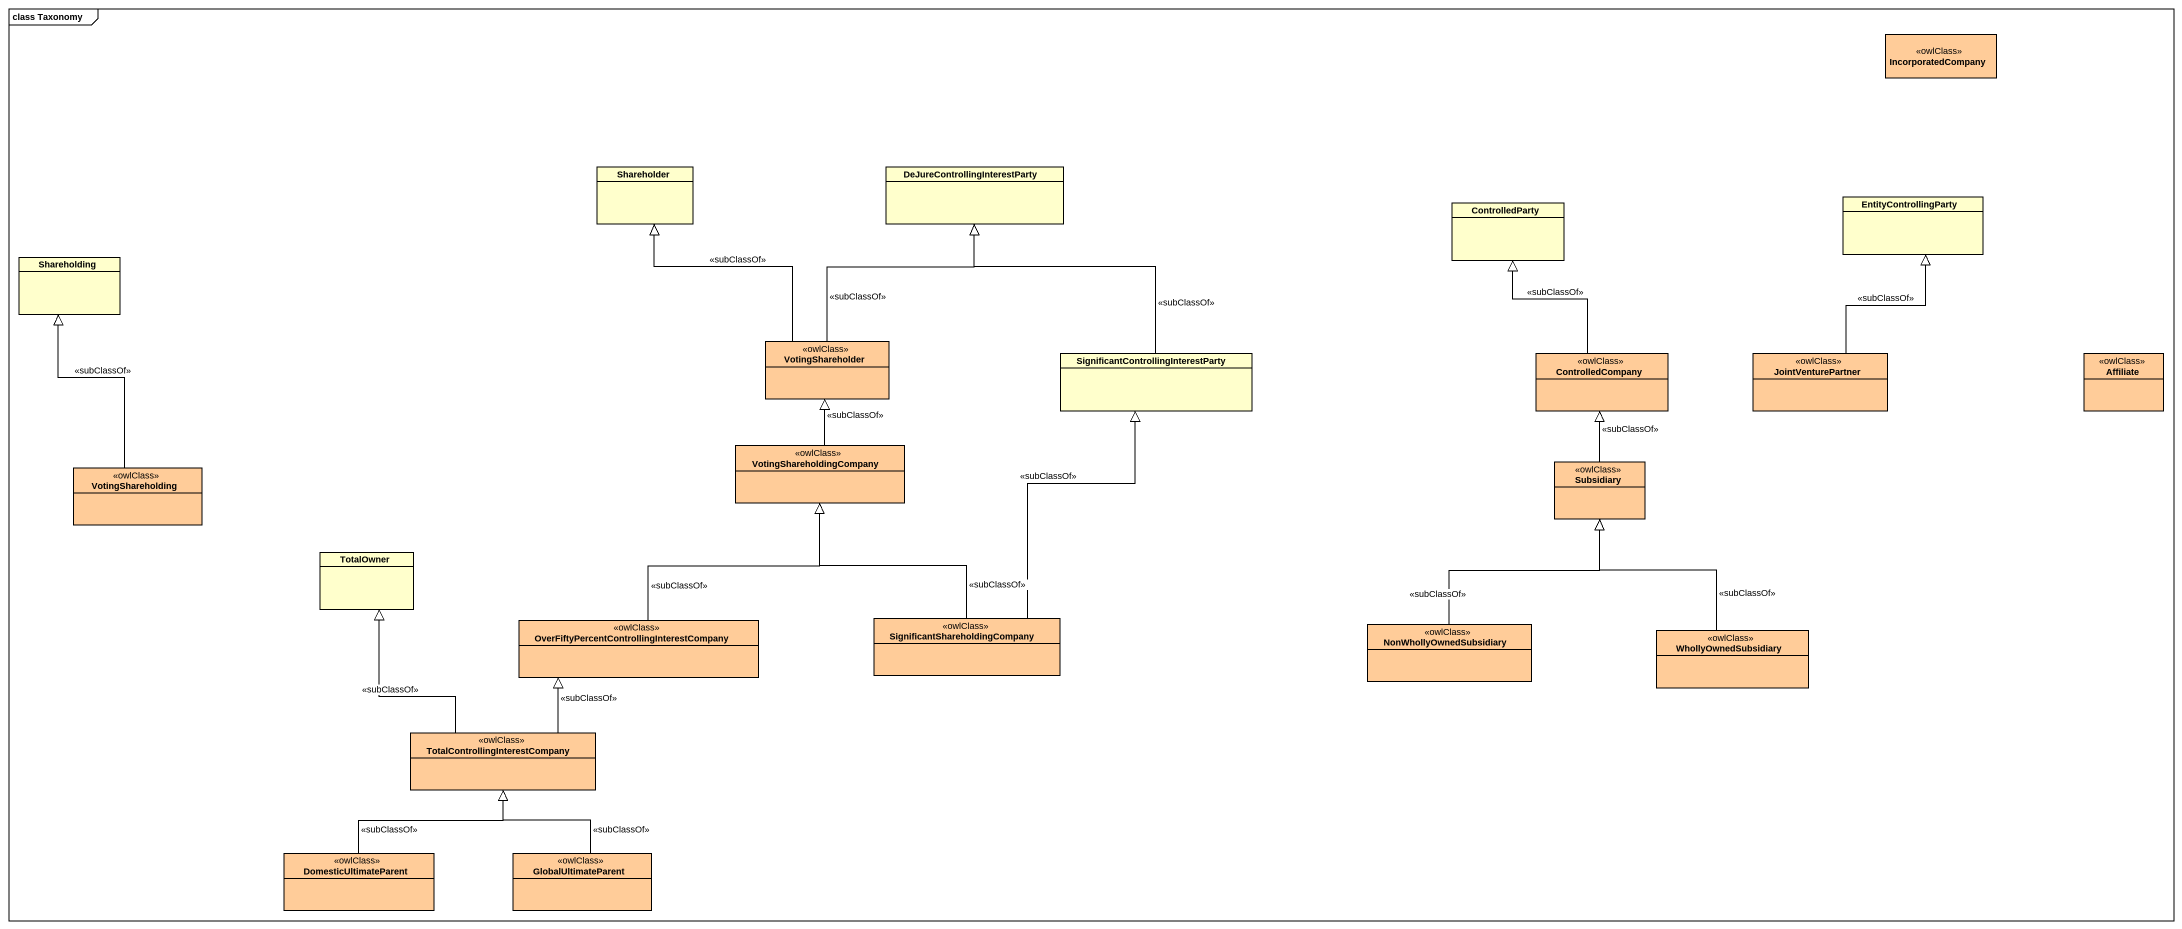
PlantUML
@startuml
mainframe class Taxonomy
hide circle
hide empty members
class IncorporatedCompany <<owlClass>> #FFCC99
class Shareholder #FFFFCC
class "DeJureControllingInterestParty" as DeJureControllingInterestPar #FFFFCC
class ControlledParty #FFFFCC
class EntityControllingParty #FFFFCC
class Shareholding #FFFFCC
class VotingShareholder <<owlClass>> #FFCC99
class "SignificantControllingInterestParty" as SignificantControllingIntere #FFFFCC
class ControlledCompany <<owlClass>> #FFCC99
class JointVenturePartner <<owlClass>> #FFCC99
class Affiliate <<owlClass>> #FFCC99
class VotingShareholdingCompany <<owlClass>> #FFCC99
class Subsidiary <<owlClass>> #FFCC99
class VotingShareholding <<owlClass>> #FFCC99
class TotalOwner #FFFFCC
class "OverFiftyPercentControllingInterestCompany" as OverFiftyPercentControllingI <<owlClass>> #FFCC99
class "SignificantShareholdingCompany" as SignificantShareholdingCompa <<owlClass>> #FFCC99
class NonWhollyOwnedSubsidiary <<owlClass>> #FFCC99
class WhollyOwnedSubsidiary <<owlClass>> #FFCC99
class "TotalControllingInterestCompany" as TotalControllingInterestComp <<owlClass>> #FFCC99
class DomesticUltimateParent <<owlClass>> #FFCC99
class GlobalUltimateParent <<owlClass>> #FFCC99
VotingShareholder -up-|> Shareholder : <<subClassOf>>
VotingShareholder -up-|> DeJureControllingInterestPar : <<subClassOf>>
SignificantControllingIntere -up-|> DeJureControllingInterestPar : <<subClassOf>>
ControlledCompany -up-|> ControlledParty : <<subClassOf>>
JointVenturePartner -up-|> EntityControllingParty : <<subClassOf>>
VotingShareholdingCompany -up-|> VotingShareholder : <<subClassOf>>
Subsidiary -up-|> ControlledCompany : <<subClassOf>>
VotingShareholding -up-|> Shareholding : <<subClassOf>>
OverFiftyPercentControllingI -up-|> VotingShareholdingCompany : <<subClassOf>>
SignificantShareholdingCompa -up-|> SignificantControllingIntere : <<subClassOf>>
SignificantShareholdingCompa -up-|> VotingShareholdingCompany : <<subClassOf>>
NonWhollyOwnedSubsidiary -up-|> Subsidiary : <<subClassOf>>
WhollyOwnedSubsidiary -up-|> Subsidiary : <<subClassOf>>
TotalControllingInterestComp -up-|> TotalOwner : <<subClassOf>>
TotalControllingInterestComp -up-|> OverFiftyPercentControllingI : <<subClassOf>>
DomesticUltimateParent -up-|> TotalControllingInterestComp : <<subClassOf>>
GlobalUltimateParent -up-|> TotalControllingInterestComp : <<subClassOf>>
@enduml
